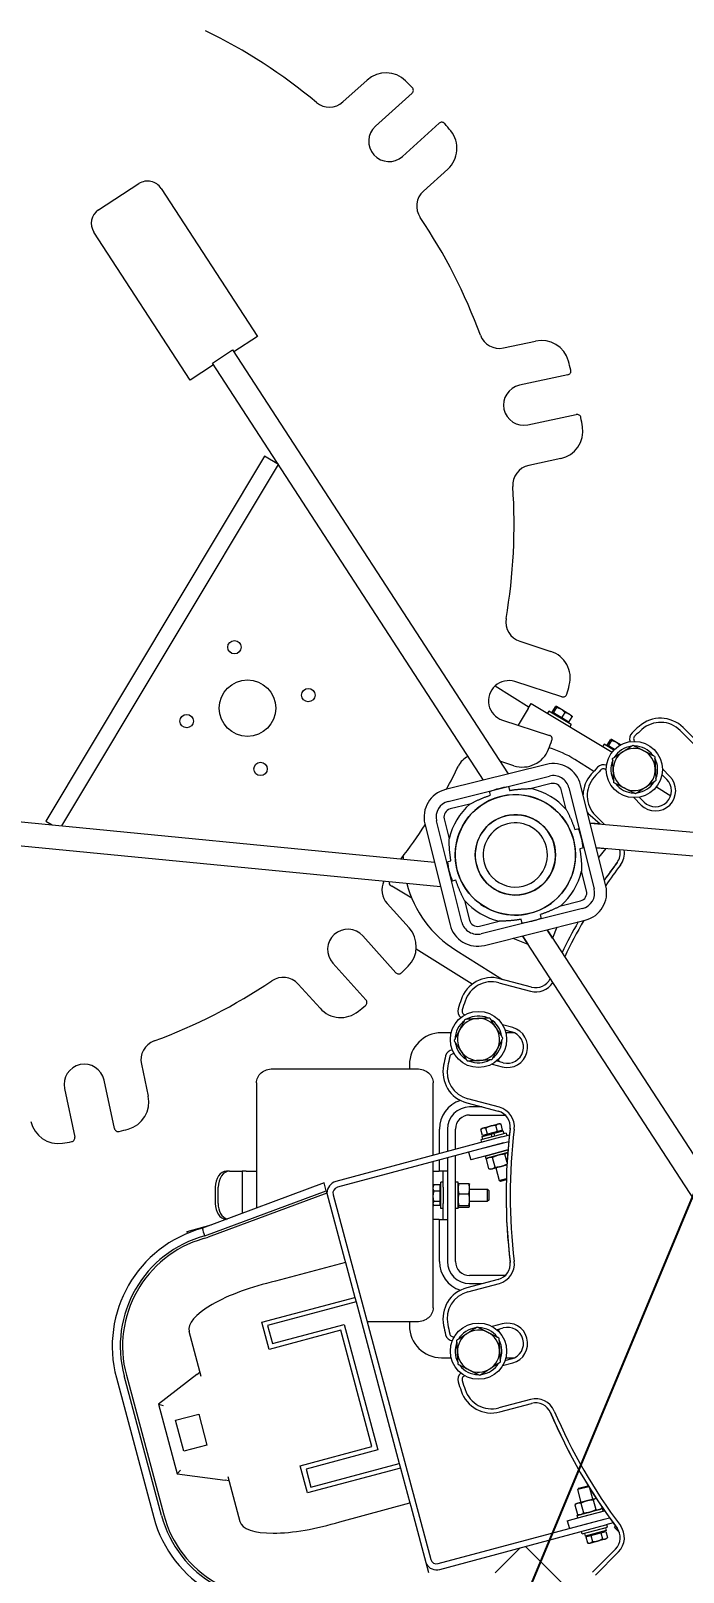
# Model space of a CAD drawing. Header units: inches. Extents: x 15 to 402, y 6 to 261.
# Drawn here: x 47.48 to 67.81, y 189.34 to 237.33 of the extents above; entities that cross this region are included whole.
import ezdxf

# ---------------------------------------------------------------- set-up
doc = ezdxf.new("R2010")
doc.units = ezdxf.units.IN
doc.header["$LTSCALE"] = 12
doc.header["$MEASUREMENT"] = 0
for name, color, linetype, lineweight in [('Dimension (ANSI)', 7, 'Continuous', 25), ('Symbol (ANSI)', 7, 'Continuous', 25), ('Visible', 7, 'Continuous', 18)]:
    doc.layers.add(name, color=color, linetype=linetype, lineweight=lineweight)
doc.styles.add('MEMCOR Medium', font='arial.ttf')
doc.dimstyles.new('Default (ANSI)', dxfattribs={"dimscale": 12, "dimtxt": 0.15, "dimasz": 0.098425, "dimexe": 0.125, "dimexo": 0.0625, "dimgap": 0.031496, "dimtad": 0, "dimtih": 1, "dimtoh": 1, "dimdec": 4, "dimrnd": 1e-08, "dimzin": 3, "dimdsep": 46, "dimlunit": 5, "dimtxsty": 'MEMCOR Medium', "dimcen": 0.09, "dimdle": 0.393701, "dimclrd": 256, "dimclre": 256, "dimclrt": 256, "dimadec": 0, "dimazin": 1, "dimtfac": 0.8, "dimtofl": 0, "dimtmove": 0, "dimatfit": 3, "dimfxl": 1, "dimfrac": 1, "dimtolj": 1, "dimtzin": 4, "dimlwd": -1, "dimlwe": -1, "dimarcsym": 0})
doc.dimstyles.new('Default (ANSI)$7', dxfattribs={"dimscale": 12, "dimtxt": 0.15, "dimasz": 0.098425, "dimexe": 0.125, "dimexo": 0.0625, "dimgap": 0.031496, "dimtad": 0, "dimtih": 1, "dimtoh": 1, "dimdec": 4, "dimrnd": 1e-08, "dimzin": 3, "dimdsep": 46, "dimlunit": 5, "dimtxsty": 'MEMCOR Medium', "dimcen": 0.09, "dimdle": 0.393701, "dimclrd": 256, "dimclre": 256, "dimclrt": 256, "dimadec": 0, "dimazin": 1, "dimtfac": 0.8, "dimtofl": 0, "dimtmove": 0, "dimatfit": 3, "dimfxl": 1, "dimfrac": 1, "dimtolj": 1, "dimtzin": 4, "dimlwd": -1, "dimlwe": -1, "dimarcsym": 0})

# ---------------------------------------------------------------- blocks, each defined once
blk = doc.blocks.new('*D25')
at = {"layer": 'Defpoints', "color": 0, "transparency": 16777216}
for p in [(86.641, 243.622), (62.578, 211.67)]:
    blk.add_point(p, dxfattribs=at)
at = {"layer": 'Dimension (ANSI)', "transparency": 16777216}
for p, q in [((91.211, 249.692), (87.351, 244.566)), ((92.799, 249.692), (91.211, 249.692))]:
    blk.add_line(p, q, dxfattribs=at)
blk.add_solid([(87.194, 244.684), (87.508, 244.447), (86.641, 243.622)], dxfattribs=at)
at = {"layer": 'Dimension (ANSI)', "transparency": 16777216, "insert": (93.177, 249.692), "char_height": 1.8, "attachment_point": 4, "style": 'MEMCOR Medium'}
blk.add_mtext('\\A1; \\fArial|b0|i0;\\H1.8000;R40 in\\P[R1016.0 mm]{\\P\\fArial|b0|i0;\\H1.8000;RADIAL CLEARANCE REQUIRED}', dxfattribs=at)

msp = doc.modelspace()

# ---------------------------------------------------------------- linework, layer by layer
at = {"layer": 'Visible'}
for p, q in [((57.20682, 235.110794), (57.96385, 235.794489)), ((59.360723, 235.385196), (58.217476, 234.352699)), ((59.061986, 233.417604), (60.205233, 234.450101)), ((60.47057, 233.018889), (59.71354, 232.335194)), ((49.59311, 231.750309), (50.850543, 232.568149)), ((49.59311, 231.750309), (50.850543, 232.568149)), ((51.542301, 232.421618), (54.541047, 227.81103)), ((51.542301, 232.421618), (54.541047, 227.81103)), ((52.445326, 226.447964), (49.446579, 231.058551)), ((52.445326, 226.447964), (49.446579, 231.058551)), ((54.541047, 227.81103), (53.807545, 227.333957)), ((54.541047, 227.81103), (53.807545, 227.333957)), ((62.210524, 227.452727), (63.20798, 227.666308)), ((53.140662, 226.983717), (53.769379, 227.392637)), ((61.586224, 213.998626), (53.140662, 226.983717)), ((53.769379, 227.392637), (62.355742, 214.191062)), ((53.178828, 226.925037), (52.445326, 226.447964)), ((53.178828, 226.925037), (52.445326, 226.447964)), ((64.213061, 226.613415), (62.706732, 226.290869)), ((62.970551, 225.058798), (64.47688, 225.381343)), ((54.767548, 224.080551), (47.951255, 212.718305)), ((48.446914, 212.572595), (55.196254, 223.823235)), ((55.196113, 223.823452), (54.767548, 224.080551)), ((63.991063, 224.009208), (62.993608, 223.795626)), ((62.714826, 218.318794), (63.685439, 218.005033)), ((61.944781, 216.93003), (63.004029, 216.268138)), ((64.029418, 216.59066), (62.563626, 217.064492)), ((62.976909, 216.22293), (62.667273, 215.706789)), ((62.976909, 216.22293), (63.073386, 216.38375)), ((63.073386, 216.38375), (65.595703, 214.870594)), ((63.623913, 216.146777), (63.582758, 216.078174)), ((64.320226, 215.729054), (63.623913, 216.146777)), ((63.72549, 216.114998), (63.824726, 216.280417)), ((63.746814, 216.102205), (63.72549, 216.114998)), ((63.743967, 216.103914), (63.731104, 216.082472)), ((63.768138, 216.089413), (63.746814, 216.102205)), ((63.768138, 216.089413), (63.867374, 216.254832)), ((63.897859, 216.011593), (63.768138, 216.089413)), ((63.856114, 216.290855), (63.852235, 216.29092)), ((63.858961, 216.289147), (63.856114, 216.290855)), ((64.010006, 216.198534), (63.858961, 216.289147)), ((64.02758, 215.933772), (63.897859, 216.011593)), ((64.248124, 216.055685), (64.010006, 216.198534)), ((64.02758, 215.933772), (64.126816, 216.099191)), ((64.244374, 215.803716), (64.34361, 215.969135)), ((64.338045, 216.001741), (64.248124, 216.055685)), ((64.338045, 216.001741), (64.339928, 215.998349)), ((62.176065, 215.865577), (63.641856, 215.391745)), ((64.135977, 215.868744), (64.02758, 215.933772)), ((64.244374, 215.803716), (64.135977, 215.868744)), ((64.225898, 215.8148), (64.213035, 215.793358)), ((64.320226, 215.729054), (64.279071, 215.660451)), ((67.713784, 215.540619), (68.43508, 214.819323)), ((68.527004, 214.911247), (67.805708, 215.632543)), ((65.338969, 215.117902), (65.297814, 215.0493)), ((65.649004, 214.93191), (65.338969, 215.117902)), ((65.440547, 215.086123), (65.539783, 215.251542)), ((65.46187, 215.073331), (65.440547, 215.086123)), ((65.459023, 215.075039), (65.44616, 215.053598)), ((65.483194, 215.060539), (65.46187, 215.073331)), ((65.483194, 215.060539), (65.58243, 215.225958)), ((65.612915, 214.982718), (65.483194, 215.060539)), ((65.57117, 215.26198), (65.567291, 215.262045)), ((65.574018, 215.260272), (65.57117, 215.26198)), ((65.725062, 215.169659), (65.574018, 215.260272)), ((65.855138, 215.091626), (65.725062, 215.169659)), ((66.298112, 215.202667), (66.297911, 215.202867)), ((62.535059, 214.44635), (62.09776, 214.587712)), ((65.021721, 214.269418), (64.43231, 214.637723)), ((65.667032, 214.950253), (65.612915, 214.982718)), ((63.542692, 214.487885), (60.399483, 213.701855)), ((60.485609, 213.336845), (63.638518, 214.125301)), ((65.406957, 214.311913), (65.407157, 214.311713)), ((67.143315, 214.173616), (67.295268, 214.021663)), ((67.387192, 214.113587), (67.156861, 214.343918)), ((61.763641, 213.656445), (61.796226, 213.526145)), ((62.360485, 213.8057), (62.39307, 213.675399)), ((63.697955, 213.88762), (63.082476, 213.733705)), ((64.161115, 213.086622), (64.007201, 213.702101)), ((64.244882, 213.761539), (65.033338, 210.608629)), ((65.395922, 210.704456), (64.609892, 213.847664)), ((66.899646, 213.939622), (66.893295, 213.942852)), ((66.971447, 213.78902), (67.416386, 213.510991)), ((61.160525, 213.253078), (60.545046, 213.099164)), ((66.265906, 213.452964), (66.496237, 213.222633)), ((66.588161, 213.314557), (66.436208, 213.46651)), ((44.052084, 212.9984), (60.05606, 211.44781)), ((47.951255, 212.718305), (48.145455, 212.601803)), ((59.759262, 212.634654), (60.545292, 209.491446)), ((60.910303, 209.577571), (60.121847, 212.730481)), ((60.359527, 212.789918), (60.513442, 212.174439)), ((64.830902, 212.963879), (65.218045, 212.633697)), ((64.906715, 212.660715), (80.595992, 211.29916)), ((65.218045, 212.633697), (64.906715, 212.660715)), ((65.342334, 212.622911), (65.069205, 212.89604)), ((60.248495, 210.678291), (43.98076, 212.2518)), ((64.564483, 212.483506), (64.434182, 212.450921)), ((64.713737, 211.886662), (64.583436, 211.854077)), ((80.531149, 210.551968), (65.099151, 211.891196)), ((65.099151, 211.891196), (65.410481, 211.864178)), ((65.174964, 211.588031), (65.410481, 211.864178)), ((59.075987, 211.542767), (59.079672, 211.54891)), ((60.441447, 211.452448), (60.571748, 211.485033)), ((64.795657, 210.549192), (64.641743, 211.164671)), ((58.694286, 210.712113), (58.724701, 210.693868)), ((59.348353, 210.319734), (58.724701, 210.693868)), ((60.590702, 210.855604), (60.721003, 210.888189)), ((60.994069, 210.252488), (61.147983, 209.637009)), ((63.994659, 210.086032), (64.610138, 210.239946)), ((58.584598, 210.156425), (59.268293, 209.399394)), ((64.669576, 210.002265), (61.516666, 209.213809)), ((63.391543, 209.682665), (63.358959, 209.812965)), ((61.457229, 209.45149), (62.072708, 209.605405)), ((61.612493, 208.851225), (64.755701, 209.637255)), ((62.794699, 209.53341), (62.762114, 209.663711)), ((63.568856, 209.340458), (72.014417, 196.355367)), ((63.73924, 209.078493), (63.568856, 209.340458)), ((63.872021, 209.416271), (63.73924, 209.078493)), ((58.859001, 208.002521), (57.826504, 209.145768)), ((62.496173, 209.072209), (62.969721, 208.886057)), ((71.385701, 195.946447), (62.799337, 209.148022)), ((62.799337, 209.148022), (62.969721, 208.886057)), ((56.891409, 208.301258), (57.923906, 207.158012)), ((61.232519, 207.645), (59.48879, 208.734603)), ((60.722875, 208.701387), (62.174499, 207.794311)), ((63.082185, 207.551097), (62.096877, 207.81511)), ((56.492693, 206.892674), (55.808998, 207.649705)), ((62.063231, 207.68954), (63.048539, 207.425527)), ((61.006198, 206.689028), (61.005925, 206.689101)), ((62.493909, 206.290397), (62.179271, 206.374704)), ((60.580294, 206.133503), (60.275434, 206.133503)), ((62.158665, 205.895966), (62.15155, 205.895588)), ((62.252691, 206.220446), (62.460262, 206.164827)), ((62.545381, 206.133503), (62.279063, 206.133503)), ((60.679813, 205.472035), (60.680086, 205.471962)), ((50.926531, 205.15272), (51.140113, 204.155264)), ((55.014934, 205.0079), (59.514934, 205.0079)), ((59.275434, 205.133503), (59.275434, 205.0079)), ((61.853159, 205.157638), (62.167797, 205.073331)), ((62.201443, 205.198901), (61.993872, 205.25452)), ((50.087219, 203.150184), (49.764674, 204.656513)), ((54.514934, 204.576143), (54.514934, 200.672935)), ((60.014934, 202.312657), (60.014934, 204.576143)), ((48.532603, 204.392693), (48.855148, 202.886364)), ((61.061601, 203.951407), (62.046909, 203.687394)), ((62.080556, 203.812964), (61.095248, 204.076977)), ((61.548275, 203.821003), (61.152934, 203.821003)), ((61.152934, 203.571003), (62.257537, 203.571003)), ((60.212934, 202.365711), (60.212934, 203.131003)), ((60.462934, 203.131003), (60.462934, 202.432698)), ((60.712934, 202.499686), (60.712934, 203.131003)), ((61.538996, 203.152742), (61.503502, 203.117249)), ((61.553429, 202.93092), (61.503502, 203.117249)), ((62.28981, 203.00503), (61.505478, 202.794869)), ((61.57536, 203.162486), (61.538996, 203.152742)), ((61.810421, 203.225471), (61.57536, 203.162486)), ((61.710136, 202.972909), (61.660209, 203.159238)), ((61.866843, 203.014899), (61.710136, 202.972909)), ((62.045482, 203.288455), (61.810421, 203.225471)), ((61.827916, 202.978582), (61.918713, 203.002911)), ((62.023551, 203.056888), (61.866843, 203.014899)), ((61.918713, 203.002911), (62.20173, 203.078745)), ((61.943042, 202.912114), (61.918713, 203.002911)), ((62.023551, 203.056888), (61.973624, 203.243217)), ((62.101905, 203.077883), (62.023551, 203.056888)), ((62.081846, 203.298199), (62.045482, 203.288455)), ((62.081846, 203.298199), (62.130331, 203.285207)), ((62.180258, 203.098878), (62.101905, 203.077883)), ((62.180258, 203.098878), (62.130331, 203.285207)), ((62.138269, 203.087627), (62.14474, 203.063475)), ((62.226059, 202.987948), (62.20173, 203.078745)), ((62.28981, 203.00503), (62.310515, 202.927756)), ((62.159831, 202.88738), (56.983973, 201.500513)), ((62.208359, 202.706269), (57.032501, 201.319402)), ((61.505478, 202.794869), (61.526184, 202.717595)), ((61.5449, 202.902748), (61.827916, 202.978582)), ((61.569229, 202.811951), (61.5449, 202.902748)), ((61.631782, 202.951914), (61.553429, 202.93092)), ((61.595418, 202.942171), (61.60189, 202.918019)), ((61.604656, 202.544507), (62.370486, 202.749711)), ((61.710136, 202.972909), (61.631782, 202.951914)), ((61.852245, 202.887785), (61.827916, 202.978582)), ((62.159831, 202.88738), (62.391182, 202.949371)), ((60.014934, 201.36067), (60.014934, 202.118543)), ((60.212934, 201.821003), (60.212934, 202.171597)), ((60.462934, 202.238584), (60.462934, 199.011003)), ((60.712934, 199.011003), (60.712934, 202.305571)), ((61.121693, 202.415098), (61.186398, 202.173616)), ((61.669361, 202.303026), (61.186398, 202.173616)), ((62.346575, 202.483967), (61.639546, 202.29452)), ((61.639546, 202.29452), (61.660252, 202.217246)), ((62.339829, 202.399338), (61.660252, 202.217246)), ((61.669361, 202.303026), (62.346618, 202.484497)), ((61.720139, 202.233292), (61.675158, 202.195549)), ((61.755229, 201.896721), (61.675158, 202.195549)), ((61.850472, 202.351555), (61.850601, 202.351072)), ((61.94707, 201.948125), (61.866999, 202.246953)), ((62.212694, 202.448612), (62.212823, 202.448129)), ((62.319014, 202.09474), (62.250682, 202.34976)), ((53.672148, 201.821003), (53.580224, 201.821003)), ((53.672148, 201.821003), (53.987861, 201.821003)), ((53.987861, 201.821003), (54.064014, 201.821003)), ((54.064014, 201.821003), (54.064014, 200.505635)), ((54.194014, 201.821003), (54.064014, 201.821003)), ((54.194014, 201.821003), (54.514934, 201.821003)), ((60.014934, 201.821003), (60.202934, 201.821003)), ((60.332934, 201.821003), (60.202934, 201.821003)), ((60.462934, 201.821003), (60.332934, 201.821003)), ((60.332934, 201.321003), (60.332934, 201.821003)), ((61.813055, 201.886525), (61.755229, 201.896721)), ((61.813055, 201.886525), (61.857572, 201.898453)), ((61.857572, 201.898453), (62.145334, 201.975559)), ((61.964223, 201.92703), (62.070508, 201.530367)), ((62.070508, 201.530367), (62.296446, 201.590907)), ((62.295286, 201.550899), (62.117466, 201.503253)), ((62.145334, 201.975559), (62.314786, 202.020963)), ((56.622124, 201.454743), (52.828741, 200.047325)), ((52.905016, 199.808973), (56.687112, 201.212203)), ((56.705673, 201.142933), (53.009011, 199.771401)), ((53.22667, 201.321003), (53.22667, 200.821003)), ((53.318594, 200.821003), (53.318594, 201.321003)), ((56.687112, 201.212203), (56.622124, 201.454743)), ((56.687112, 201.212203), (56.705673, 201.142933)), ((56.705673, 201.142933), (57.258075, 199.081341)), ((56.899919, 201.089763), (59.942307, 189.735416)), ((60.00993, 201.352003), (60.024032, 201.376427)), ((60.00993, 201.352003), (60.00993, 201.295624)), ((60.00993, 201.295624), (60.00993, 201.037096)), ((60.22793, 201.393103), (60.035028, 201.393103)), ((60.22793, 201.198146), (60.035028, 201.198146)), ((60.22793, 201.393103), (60.22793, 201.295624)), ((60.22793, 201.352003), (60.252934, 201.352003)), ((60.22793, 201.295624), (60.22793, 201.198146)), ((60.22793, 201.198146), (60.22793, 201.037096)), ((60.252934, 200.665003), (60.252934, 201.477003)), ((60.332934, 201.477003), (60.252934, 201.477003)), ((60.332934, 201.321003), (60.332934, 200.821003)), ((60.792934, 201.477003), (60.712934, 201.477003)), ((60.792934, 200.665003), (60.792934, 201.477003)), ((60.792934, 201.415003), (60.794112, 201.417529)), ((60.81775, 201.436433), (61.127119, 201.436433)), ((60.81775, 201.118878), (61.127119, 201.118878)), ((61.151934, 201.415003), (61.150756, 201.417529)), ((61.151934, 201.277656), (61.151934, 201.415003)), ((61.151934, 200.936163), (61.151934, 201.277656)), ((61.151934, 201.258503), (61.71459, 201.258503)), ((61.71459, 200.883503), (61.71459, 201.258503)), ((61.752934, 201.220163), (61.71459, 201.258503)), ((61.752934, 201.220163), (61.752934, 200.921843)), ((62.117466, 201.503253), (62.070508, 201.530367)), ((60.00993, 201.037096), (60.00993, 200.812474)), ((60.00993, 200.812474), (60.00993, 200.790003)), ((60.00993, 200.790003), (60.024032, 200.765578)), ((60.014934, 197.565862), (60.014934, 200.781336)), ((60.22793, 200.876046), (60.035028, 200.876046)), ((60.22793, 200.748903), (60.035028, 200.748903)), ((60.22793, 201.037096), (60.22793, 200.876046)), ((60.22793, 200.876046), (60.22793, 200.812474)), ((60.22793, 200.812474), (60.22793, 200.748903)), ((60.22793, 200.790003), (60.252934, 200.790003)), ((60.332934, 200.665003), (60.252934, 200.665003)), ((60.332934, 200.321003), (60.332934, 200.821003)), ((60.792934, 200.665003), (60.712934, 200.665003)), ((60.792934, 200.727003), (60.794112, 200.724476)), ((60.81775, 200.753448), (61.127119, 200.753448)), ((60.81775, 200.705573), (61.127119, 200.705573)), ((61.151934, 200.727003), (61.150756, 200.724476)), ((61.151934, 200.72951), (61.151934, 200.936163)), ((61.151934, 200.883503), (61.71459, 200.883503)), ((61.151934, 200.727003), (61.151934, 200.72951)), ((61.752934, 200.921843), (61.71459, 200.883503)), ((52.352929, 199.948253), (53.104484, 200.149631)), ((60.202934, 200.321003), (60.014934, 200.321003)), ((60.202934, 200.321003), (60.332934, 200.321003)), ((60.212934, 199.011003), (60.212934, 200.321003)), ((60.332934, 200.321003), (60.462934, 200.321003)), ((52.368557, 199.889927), (52.352929, 199.948253)), ((57.285125, 198.980389), (55.103638, 198.395861)), ((57.258075, 199.081341), (57.285125, 198.980389)), ((57.285125, 198.980389), (57.576294, 197.893732)), ((62.046909, 198.454611), (61.061601, 198.190599)), ((61.095248, 198.065028), (62.080556, 198.329041)), ((62.257537, 198.571003), (61.152934, 198.571003)), ((61.152934, 198.321003), (61.548275, 198.321003)), ((54.678517, 197.117275), (57.576294, 197.893732)), ((57.614361, 197.751665), (54.858651, 197.013275)), ((57.576294, 197.893732), (57.614361, 197.751665)), ((57.614361, 197.751665), (58.961749, 192.723142)), ((52.785883, 195.434666), (52.411129, 196.833269)), ((54.904983, 196.27209), (54.678517, 197.117275)), ((54.858651, 197.013275), (55.008984, 196.452224)), ((57.138687, 196.870609), (54.904983, 196.27209)), ((55.008984, 196.452224), (57.242687, 197.050743)), ((58.109276, 193.248322), (57.138687, 196.870609)), ((57.242687, 197.050743), (58.28941, 193.144321)), ((59.514934, 197.134106), (57.959834, 197.134106)), ((59.275434, 197.134106), (59.275434, 197.013503)), ((62.167797, 197.068675), (61.853159, 196.984368)), ((61.993872, 196.887486), (62.201443, 196.943104)), ((60.680086, 196.670044), (60.679813, 196.66997)), ((62.074683, 196.559465), (62.06871, 196.555581)), ((60.275434, 196.013503), (60.579073, 196.013503)), ((62.179271, 195.767301), (62.493909, 195.851608)), ((62.460262, 195.977178), (62.252691, 195.92156)), ((62.280284, 196.013503), (62.555606, 196.013503)), ((50.149598, 195.386082), (51.314284, 191.039416)), ((51.555765, 191.10412), (50.391079, 195.450787)), ((50.460047, 195.469266), (51.624732, 191.1226)), ((52.654189, 195.490987), (51.463708, 194.573536)), ((52.654189, 195.490987), (52.750835, 195.565468)), ((61.005925, 195.452904), (61.006198, 195.452977)), ((51.463708, 194.573536), (52.046051, 192.400203)), ((51.463708, 194.573536), (51.606017, 194.525394)), ((63.048539, 194.716478), (62.063231, 194.452466)), ((62.096877, 194.326895), (63.082185, 194.590908)), ((51.987692, 194.066889), (52.712137, 194.261004)), ((52.246511, 193.100963), (51.987692, 194.066889)), ((52.712137, 194.261004), (52.970956, 193.295078)), ((52.970956, 193.295078), (52.246511, 193.100963)), ((55.875572, 192.649803), (58.109276, 193.248322)), ((58.28941, 193.144321), (56.055706, 192.545802)), ((52.046051, 192.400203), (52.145224, 192.513049)), ((56.102039, 191.804618), (55.875572, 192.649803)), ((56.055706, 192.545802), (56.206039, 191.984752)), ((58.999816, 192.581075), (56.102039, 191.804618)), ((56.206039, 191.984752), (58.961749, 192.723142)), ((58.961749, 192.723142), (58.999816, 192.581075)), ((58.999816, 192.581075), (59.290973, 191.494464)), ((52.046051, 192.400203), (53.535763, 192.200907)), ((53.656702, 192.184728), (53.535763, 192.200907)), ((53.621653, 192.31553), (53.996408, 190.916927)), ((64.866375, 191.999667), (64.51973, 191.906784)), ((64.54684, 191.953744), (64.51973, 191.906784)), ((64.54684, 191.953744), (64.834995, 192.030955)), ((64.834995, 192.030955), (64.853744, 192.020129)), ((64.988238, 191.607177), (64.89576, 191.952309)), ((57.109485, 190.909936), (59.290973, 191.494464)), ((59.290973, 191.494464), (59.318035, 191.393466)), ((64.519365, 191.481543), (64.474848, 191.469615)), ((64.807127, 191.558649), (64.519365, 191.481543)), ((64.626016, 191.51012), (64.51973, 191.906784)), ((64.621708, 191.483275), (64.701779, 191.184448)), ((65.094888, 191.635754), (64.807127, 191.558649)), ((65.005391, 191.586083), (65.085461, 191.287255)), ((65.097284, 191.636396), (65.094888, 191.635754)), ((59.318035, 191.393466), (59.870437, 189.331874)), ((64.196463, 190.939899), (64.679426, 191.069309)), ((64.474848, 191.469615), (64.429867, 191.431872)), ((64.429867, 191.431872), (64.509938, 191.133044)), ((64.507877, 191.106801), (65.292209, 191.316962)), ((64.528582, 191.029527), (64.507877, 191.106801)), ((64.567764, 191.122848), (64.509938, 191.133044)), ((64.528582, 191.029527), (65.312914, 191.239688)), ((64.679426, 191.069309), (65.356684, 191.250779)), ((64.739796, 191.085485), (64.739637, 191.086079)), ((64.744131, 190.827827), (65.509961, 191.033031)), ((65.102019, 191.182542), (65.101859, 191.183136)), ((65.232321, 191.300915), (65.277302, 191.338659)), ((65.26502, 191.384496), (65.277302, 191.338659)), ((65.312914, 191.239688), (65.292209, 191.316962)), ((60.171947, 189.602833), (65.347805, 190.9897)), ((60.220475, 189.421722), (65.396333, 190.808589)), ((64.196463, 190.939899), (64.261138, 190.698529)), ((64.662651, 190.529177), (64.641945, 190.606451)), ((64.662651, 190.529177), (65.446983, 190.739338)), ((64.726402, 190.546259), (64.750731, 190.455462)), ((65.40756, 190.631459), (64.750731, 190.455462)), ((64.92891, 190.477319), (65.085617, 190.519309)), ((65.085617, 190.519309), (65.242325, 190.561299)), ((65.242325, 190.561299), (65.320678, 190.582293)), ((65.242325, 190.561299), (65.292251, 190.374969)), ((65.320678, 190.582293), (65.399032, 190.603288)), ((65.357042, 190.592037), (65.350571, 190.616189)), ((65.383231, 190.722256), (65.40756, 190.631459)), ((65.627641, 190.870568), (65.396333, 190.808589)), ((65.399032, 190.603288), (65.448959, 190.416959)), ((65.446983, 190.739338), (65.426277, 190.816612)), ((65.661628, 190.729343), (65.70209, 190.769805)), ((65.818986, 190.571985), (65.661628, 190.729343)), ((61.94954, 189.315352), (62.727726, 190.093538)), ((64.745154, 188.287506), (62.894449, 190.138211)), ((64.772202, 190.43533), (64.850556, 190.456324)), ((64.772202, 190.43533), (64.822129, 190.249001)), ((64.814192, 190.446581), (64.80772, 190.470733)), ((64.870615, 190.236009), (64.822129, 190.249001)), ((64.850556, 190.456324), (64.92891, 190.477319)), ((64.870615, 190.236009), (64.906979, 190.245753)), ((64.906979, 190.245753), (65.14204, 190.308737)), ((64.92891, 190.477319), (64.978836, 190.29099)), ((65.698577, 190.059185), (64.977281, 189.337889)), ((65.14204, 190.308737), (65.377101, 190.371721)), ((65.377101, 190.371721), (65.413465, 190.381465)), ((65.413465, 190.381465), (65.448959, 190.416959)), ((65.069205, 189.245966), (65.790501, 189.967261))]:
    msp.add_line(p, q, dxfattribs=at)
for centre, radius in [((62.577592, 211.669555), 40), ((53.82751, 218.1338), 0.2085), ((54.233159, 216.239212), 0.88), ((56.127702, 216.644951), 0.2085), ((52.338572, 215.833563), 0.2085), ((66.282009, 214.327815), 0.875), ((54.638763, 214.344714), 0.2085), ((62.577592, 211.669555), 1.875), ((62.577592, 211.669555), 1.25), ((61.429679, 205.923333), 0.875), ((61.429679, 196.218672), 0.875)]:
    msp.add_circle(centre, radius, dxfattribs=at)
for centre, radius, start, end in [((45.418524, 221.94472), 17.12, 50.1828008, 63.9893013), ((58.546964, 235.148828), 0.87, 45.1646417, 132.086051), ((45.418524, 221.94472), 19.49, 44.3050794, 45.1646417), ((59.280293, 235.474253), 0.12, 312.086051, 44.3050794), ((56.784565, 235.578341), 0.63, 230.1828008, 312.086051), ((58.639731, 233.885152), 0.63, 132.086051, 312.086051), ((60.285662, 234.361044), 0.12, 39.8670227, 132.086051), ((45.418524, 221.94472), 19.49, 39.0074604, 39.8670227), ((59.887456, 233.66455), 0.87, 312.086051, 39.0074604), ((51.123156, 232.149005), 0.5, 33.0401549, 123.0401549), ((51.123156, 232.149005), 0.5, 33.0401549, 123.0401549), ((60.135795, 231.867646), 0.63, 132.086051, 213.9893013), ((49.865723, 231.331165), 0.5, 123.0401549, 213.0401549), ((49.865723, 231.331165), 0.5, 123.0401549, 213.0401549), ((45.418524, 221.94472), 17.12, 20.1828008, 33.9893013), ((62.078615, 228.068762), 0.63, 200.1828008, 282.086051), ((63.390141, 226.815593), 0.87, 15.1646417, 102.086051), ((45.418524, 221.94472), 19.49, 14.3050794, 15.1646417), ((64.187935, 226.730755), 0.12, 282.086051, 14.3050794), ((62.838641, 225.674834), 0.63, 102.086051, 282.086051), ((64.502006, 225.264003), 0.12, 9.8670227, 102.086051), ((45.418524, 221.94472), 19.49, 9.0074604, 9.8670227), ((63.808902, 224.859924), 0.87, 282.086051, 9.0074604), ((63.125517, 223.179591), 0.63, 102.086051, 183.9893013), ((45.418524, 221.94472), 17.12, 350.1828008, 3.9893013), ((62.908607, 218.918251), 0.63, 170.1828008, 252.086051), ((63.417837, 217.177211), 0.87, 345.1646417, 72.086051), ((62.369845, 216.465035), 0.63, 72.086051, 252.086051), ((45.418524, 221.94472), 19.49, 344.3050794, 345.1646417), ((64.066328, 216.704842), 0.12, 252.086051, 344.3050794), ((66.382764, 215.28772), 0.25, 132.7809716, 202.2613125), ((79.538822, 201.071003), 19.62, 131.9214093, 132.7809716), ((79.538822, 201.071003), 19.49, 131.9214093, 132.7809716), ((67.098602, 214.925436), 1, 45, 131.9214093), ((67.098602, 214.925436), 0.87, 45, 131.9214093), ((45.418524, 221.94472), 19.49, 339.0074604, 339.8670227), ((62.577592, 211.669555), 3.5, 58, 72.4680867), ((63.604946, 215.277563), 0.12, 339.8670227, 72.086051), ((66.282009, 214.327815), 0.7295, 97.0992963, 148.9810136), ((66.382764, 215.28772), 0.12, 132.7809716, 225), ((66.282009, 214.327815), 0.7295, 37.0992963, 88.9810136), ((61.370666, 214.160653), 0.63, 114.6101866, 153.9893013), ((62.802661, 215.274172), 0.87, 252.086051, 339.0074604), ((63.756181, 213.634174), 0.88, 14.0401549, 104.0401549), ((66.282009, 214.327815), 0.7295, 157.0992963, 208.9810136), ((66.282009, 214.327815), 0.656, 123.0401549, 183.0401549), ((66.282009, 214.327815), 0.656, 63.0401549, 123.0401549), ((66.282009, 214.327815), 0.656, 3.0401549, 63.0401549), ((66.282009, 214.327815), 0.7295, 337.0992963, 28.9810136), ((45.418524, 221.94472), 17.12, 331.2447598, 333.9893013), ((63.759819, 213.640238), 0.5, 14.0401549, 104.0401549), ((65.684388, 213.511223), 1, 138.0785907, 177.9393448), ((65.684388, 213.511223), 0.87, 138.0785907, 225), ((79.538822, 201.071003), 19.62, 137.2190284, 138.0785907), ((79.538822, 201.071003), 19.49, 137.2190284, 138.0785907), ((65.322104, 214.22706), 0.25, 67.7386875, 137.2190284), ((65.322104, 214.22706), 0.12, 45, 137.2190284), ((66.282009, 214.327815), 0.656, 183.0401549, 243.0401549), ((66.941714, 213.66811), 0.63, 225, 45), ((66.282009, 214.327815), 0.656, 303.0401549, 3.0401549), ((60.612973, 212.848144), 0.88, 104.0401549, 194.0401549), ((62.577592, 211.669555), 2.125, 95.7168614, 112.3634484), ((62.577592, 211.669555), 2.125, 41.8248061, 76.2555037), ((63.759819, 213.640238), 0.255, 14.0401549, 104.0401549), ((66.282009, 214.327815), 0.7295, 217.0992963, 268.9810136), ((66.282009, 214.327815), 0.656, 243.0401549, 303.0401549), ((66.282009, 214.327815), 0.7295, 277.0992963, 327.8500808), ((66.941714, 213.66811), 0.5, 225, 45), ((66.282009, 214.327815), 0.7295, 327.8500808, 328.9810136), ((60.606909, 212.851782), 0.5, 104.0401549, 194.0401549), ((60.606909, 212.851782), 0.255, 104.0401549, 194.0401549), ((62.577592, 211.669555), 2.125, 131.8248061, 166.2555037), ((62.577592, 211.669555), 1.875, 14.0401549, 194.0401549), ((45.418524, 221.94472), 17.12, 322.607265, 326.9389735), ((62.577592, 211.669555), 1.25, 14.0401549, 194.0401549), ((62.577592, 211.669555), 1, 14.0401549, 194.0401549), ((65.684388, 213.511223), 1, 210.1409651, 215.539282), ((62.577592, 211.669555), 1.875, 194.0401549, 14.0401549), ((62.577592, 211.669555), 2.125, 5.7168614, 22.3634484), ((62.577592, 211.669555), 1.25, 194.0401549, 14.0401549), ((62.577592, 211.669555), 1, 194.0401549, 14.0401549), ((65.345023, 211.729267), 0.5, 323.0967498, 11.3081158), ((65.345023, 211.729267), 0.63, 323.0967498, 7.8858043), ((62.577592, 211.669555), 3.5, 180.7449194, 182.0822183), ((62.577592, 211.669555), 2.125, 185.7168614, 202.3634484), ((62.577592, 211.669555), 2.125, 311.8248061, 346.2555037), ((79.538822, 201.071003), 17.250212, 143.0490654, 145.331894), ((79.538822, 201.071003), 17.25, 143.0967498, 145.3325128), ((79.538822, 201.071003), 17.12, 143.0967498, 145.7157596), ((59.052146, 210.57868), 0.63, 154.5858744, 222.086051), ((58.74573, 210.797866), 0.1, 159.6062306, 239.0401549), ((62.577592, 211.669555), 3.5, 194.7162549, 238), ((64.542211, 210.490966), 0.88, 284.0401549, 14.0401549), ((62.577592, 211.669555), 2.125, 221.8248061, 256.2555037), ((64.548275, 210.487328), 0.255, 284.0401549, 14.0401549), ((64.548275, 210.487328), 0.5, 284.0401549, 14.0401549), ((57.358956, 208.723513), 0.63, 42.086051, 222.086051), ((58.622632, 208.81628), 0.87, 315.1646417, 42.086051), ((61.399003, 209.704936), 0.88, 194.0401549, 284.0401549), ((61.395366, 209.698872), 0.5, 194.0401549, 284.0401549), ((61.395366, 209.698872), 0.255, 194.0401549, 284.0401549), ((62.577592, 211.669555), 2.125, 275.7168614, 292.3634484), ((79.538822, 201.071003), 17.250212, 150.4370685, 154.0176719), ((79.538822, 201.071003), 17.25, 150.4363975, 154.0180949), ((79.538822, 201.071003), 17.12, 150.0205879, 154.2796446), ((55.341451, 207.22745), 0.63, 42.086051, 123.9893013), ((58.948057, 208.082951), 0.12, 222.086051, 314.3050794), ((45.418524, 221.94472), 19.49, 314.3050794, 315.1646417), ((61.838058, 206.849184), 1, 75, 161.9214093), ((63.211595, 208.03406), 0.5, 255, 334.610296), ((45.418524, 221.94472), 17.12, 290.1828008, 303.9893013), ((61.838058, 206.849184), 0.87, 75, 161.9214093), ((63.211595, 208.03406), 0.63, 255, 327.5915611), ((57.138354, 207.475788), 0.87, 222.086051, 309.0074604), ((45.418524, 221.94472), 19.49, 309.0074604, 309.8670227), ((57.834849, 207.077582), 0.12, 309.8670227, 42.086051), ((61.036983, 206.805012), 0.25, 162.7809716, 232.2613125), ((79.538822, 201.071003), 19.62, 161.9214093, 162.7809716), ((61.036983, 206.805012), 0.12, 162.7809716, 255), ((79.538822, 201.071003), 19.49, 161.9214093, 162.7809716), ((61.429679, 205.923333), 0.7295, 127.0992963, 178.9810136), ((61.429679, 205.923333), 0.656, 93.0401549, 153.0401549), ((61.429679, 205.923333), 0.7295, 67.0992963, 118.9810136), ((61.429679, 205.923333), 0.656, 33.0401549, 93.0401549), ((61.429679, 205.923333), 0.7295, 7.0992963, 58.9810136), ((51.542567, 205.28463), 0.63, 110.1828008, 192.086051), ((60.275434, 205.133503), 1, 90, 180), ((61.429679, 205.923333), 0.656, 153.0401549, 213.0401549), ((61.429679, 205.923333), 0.7295, 307.0992963, 357.8500808), ((61.429679, 205.923333), 0.656, 333.0401549, 33.0401549), ((61.429679, 205.923333), 0.7295, 357.8500808, 358.9810136), ((62.330853, 205.681864), 0.63, 255, 75), ((62.330853, 205.681864), 0.5, 255, 75), ((79.538822, 201.071003), 19.62, 167.2190284, 168.0785907), ((60.648754, 205.356124), 0.25, 97.7386875, 167.2190284), ((60.648754, 205.356124), 0.12, 75, 167.2190284), ((61.429679, 205.923333), 0.7295, 187.0992963, 238.9810136), ((61.429679, 205.923333), 0.656, 213.0401549, 273.0401549), ((61.429679, 205.923333), 0.656, 273.0401549, 333.0401549), ((49.148638, 204.524603), 0.63, 12.086051, 192.086051), ((61.32042, 204.917332), 1, 168.0785907, 255), ((61.32042, 204.917332), 0.87, 168.0785907, 255), ((79.538822, 201.071003), 19.49, 167.2190284, 168.0785907), ((61.429679, 205.923333), 0.7295, 247.0992963, 298.9810136), ((61.775434, 205.133503), 0.315, 18.4060775, 31.7890972), ((50.289397, 203.973103), 0.87, 285.1646417, 12.086051), ((61.152934, 203.131003), 0.94, 107.7418314, 180), ((61.152934, 203.131003), 0.69, 90, 180), ((61.152934, 203.131003), 0.44, 90, 180), ((61.9175, 203.204431), 0.5, 353.0967498, 75), ((61.9175, 203.204431), 0.63, 353.0967498, 75), ((48.333729, 203.554342), 0.87, 192.086051, 279.0074604), ((50.204559, 203.175309), 0.12, 192.086051, 284.3050794), ((45.418524, 221.94472), 19.49, 284.3050794, 285.1646417), ((79.538822, 201.071003), 17.250212, 173.0490654, 186.9509346), ((79.538822, 201.071003), 17.25, 173.0967498, 186.9032502), ((79.538822, 201.071003), 17.12, 173.0967498, 186.9032502), ((45.418524, 221.94472), 19.49, 279.0074604, 279.8670227), ((48.737808, 202.861239), 0.12, 279.8670227, 12.086051), ((57.08103, 201.138291), 0.375, 105, 179.5022947), ((57.08103, 201.138291), 0.1875, 105, 195), ((53.828839, 196.371932), 3.809031, 105.2220087, 195), ((53.828839, 196.371932), 3.559031, 105.0446341, 195), ((53.828839, 196.371932), 3.48763, 106.1270203, 195), ((52.269831, 201.763695), 2.125, 286.1270203, 290.355825), ((61.152934, 199.011003), 0.94, 180, 252.2581686), ((61.152934, 199.011003), 0.69, 180, 270), ((61.152934, 199.011003), 0.44, 180, 270), ((61.9175, 198.937574), 0.5, 285, 6.9032502), ((61.9175, 198.937574), 0.63, 285, 6.9032502), ((61.32042, 197.224673), 1, 105, 191.9214093), ((61.32042, 197.224673), 0.87, 105, 191.9214093), ((60.275434, 197.013503), 1, 180, 270), ((79.538822, 201.071003), 19.62, 191.9214093, 192.7809716), ((79.538822, 201.071003), 19.49, 191.9214093, 192.7809716), ((60.648754, 196.785882), 0.12, 192.7809716, 285), ((61.429679, 196.218672), 0.656, 123.0401549, 183.0401549), ((61.429679, 196.218672), 0.7295, 97.0992963, 148.9810136), ((61.429679, 196.218672), 0.656, 63.0401549, 123.0401549), ((61.429679, 196.218672), 0.7295, 37.0992963, 88.9810136), ((61.429679, 196.218672), 0.656, 3.0401549, 63.0401549), ((61.775434, 197.013503), 0.315, 327.5461705, 340.5350871), ((62.330853, 196.460141), 0.63, 285, 105), ((62.330853, 196.460141), 0.5, 285, 105), ((60.648754, 196.785882), 0.25, 192.7809716, 262.2613125), ((61.429679, 196.218672), 0.7295, 157.0992963, 208.9810136), ((61.429679, 196.218672), 0.7295, 27.8500808, 28.9810136), ((61.429679, 196.218672), 0.7295, 337.0992963, 27.8500808), ((61.429679, 196.218672), 0.656, 183.0401549, 243.0401549), ((61.429679, 196.218672), 0.7295, 277.0992963, 328.9810136), ((61.429679, 196.218672), 0.656, 303.0401549, 3.0401549), ((61.036983, 195.336993), 0.25, 127.7386875, 197.2190284), ((61.429679, 196.218672), 0.7295, 217.0992963, 268.9810136), ((61.036983, 195.336993), 0.12, 105, 197.2190284), ((61.429679, 196.218672), 0.656, 243.0401549, 303.0401549), ((79.538822, 201.071003), 19.62, 197.2190284, 198.0785907), ((61.838058, 195.292821), 1, 198.0785907, 285), ((79.538822, 201.071003), 19.49, 197.2190284, 198.0785907), ((61.838058, 195.292821), 0.87, 198.0785907, 285), ((63.211595, 194.107945), 0.63, 23.0967498, 105), ((63.211595, 194.107945), 0.5, 23.0967498, 105), ((79.538822, 201.071003), 17.12, 203.0967498, 216.9032502), ((79.538822, 201.071003), 17.250212, 203.0490654, 216.9509346), ((79.538822, 201.071003), 17.25, 203.0967498, 216.9032502), ((54.993525, 192.025265), 3.809031, 195, 284.7779913), ((54.993525, 192.025265), 3.559031, 195, 284.9553659), ((54.993525, 192.025265), 3.48763, 195, 283.8729797), ((65.345023, 190.412738), 0.5, 315, 36.9032502), ((65.345023, 190.412738), 0.63, 315, 36.9032502), ((60.123418, 189.783944), 0.375, 210.4977053, 285), ((60.123418, 189.783944), 0.1875, 195, 285)]:
    msp.add_arc(centre, radius, start, end, dxfattribs=at)
for centre, major_axis, ratio, start_param, end_param in [((53.580224, 201.321003), (0, 0.5), 0.707106781, 0, 1.570796327), ((53.672148, 201.321003), (0, 0.5), 0.707106781, 0, 1.570796327), ((53.580224, 200.821003), (0, -0.5), 0.707106781, 4.71238898, 6.246569228), ((53.672148, 200.821003), (0, -0.5), 0.707106781, 4.71238898, 6.069272165), ((54.953269, 197.514433), (2.54214, 0.681164), 0.311867359, 1.42844633, 3.141592654), ((56.538548, 191.598091), (2.54214, 0.681164), 0.311867359, 3.141592654, 4.854738977)]:
    msp.add_ellipse(centre, major_axis=major_axis, ratio=ratio, start_param=start_param, end_param=end_param, dxfattribs=at)
for points, weights in [([(63.858961, 216.289147), (63.849065, 216.295083), (63.824726, 216.280417)], [1, 1.0379548493, 1]), ([(63.867374, 216.254832), (63.868858, 216.28321), (63.858961, 216.289147)], [1, 1.0379548493, 1]), ([(64.010006, 216.198534), (63.949802, 216.23465), (63.867374, 216.254832)], [1, 1.0379548493, 1]), ([(64.126816, 216.099191), (64.07021, 216.162417), (64.010006, 216.198534)], [1, 1.0379548493, 1]), ([(64.248124, 216.055685), (64.197817, 216.085865), (64.126816, 216.099191)], [1, 1.0379548493, 1]), ([(64.34361, 215.969135), (64.298431, 216.025505), (64.248124, 216.055685)], [1, 1.0379548493, 1]), ([(64.339928, 215.998349), (64.344689, 215.989774), (64.34361, 215.969135)], [1.01530806729, 1.02732218065, 1]), ([(65.574018, 215.260272), (65.564121, 215.266209), (65.539783, 215.251542)], [1, 1.0379548493, 1]), ([(65.58243, 215.225958), (65.583914, 215.254335), (65.574018, 215.260272)], [1, 1.0379548493, 1]), ([(65.725062, 215.169659), (65.664859, 215.205776), (65.58243, 215.225958)], [1, 1.0379548493, 1]), ([(65.833729, 215.079261), (65.781215, 215.135973), (65.725062, 215.169659)], [1.00491960235, 1.03531086469, 1]), ([(65.92434, 214.877733), (66.07169, 214.97357), (66.241835, 215.084233)], [1, 1.0379548493, 1]), ([(66.241835, 215.084233), (66.422745, 214.992214), (66.579417, 214.912524)], [1, 1.0379548493, 1]), ([(65.606845, 214.671233), (65.77699, 214.781896), (65.92434, 214.877733)], [1, 1.0379548493, 1]), ([(65.626932, 214.293024), (65.61761, 214.468551), (65.606845, 214.671233)], [1, 1.0379548493, 1]), ([(66.579417, 214.912524), (66.736089, 214.832834), (66.916999, 214.740816)], [1, 1.0379548493, 1]), ([(66.916999, 214.740816), (66.927763, 214.538134), (66.937086, 214.362607)], [1, 1.0379548493, 1]), ([(65.647019, 213.914815), (65.636254, 214.117497), (65.626932, 214.293024)], [1, 1.0379548493, 1]), ([(66.937086, 214.362607), (66.946408, 214.18708), (66.957172, 213.984398)], [1, 1.0379548493, 1]), ([(65.984601, 213.743106), (65.827929, 213.822797), (65.647019, 213.914815)], [1, 1.0379548493, 1]), ([(66.322183, 213.571398), (66.141273, 213.663416), (65.984601, 213.743106)], [1, 1.0379548493, 1]), ([(66.639678, 213.777898), (66.492328, 213.682061), (66.322183, 213.571398)], [1, 1.0379548493, 1]), ([(66.957172, 213.984398), (66.787027, 213.873735), (66.639678, 213.777898)], [1, 1.0379548493, 1]), ([(60.84497, 206.220741), (60.92466, 206.377413), (61.016678, 206.558323)], [1, 1.0379548493, 1]), ([(61.016678, 206.558323), (61.21936, 206.569087), (61.394887, 206.57841)], [1, 1.0379548493, 1]), ([(61.394887, 206.57841), (61.570414, 206.587732), (61.773096, 206.598496)], [1, 1.0379548493, 1]), ([(61.773096, 206.598496), (61.883759, 206.428351), (61.979596, 206.281002)], [1, 1.0379548493, 1]), ([(60.673261, 205.883159), (60.76528, 206.064069), (60.84497, 206.220741)], [1, 1.0379548493, 1]), ([(60.879761, 205.565664), (60.783924, 205.713014), (60.673261, 205.883159)], [1, 1.0379548493, 1]), ([(61.979596, 206.281002), (62.075433, 206.133652), (62.186096, 205.963507)], [1, 1.0379548493, 1]), ([(62.186096, 205.963507), (62.094078, 205.782597), (62.014387, 205.625925)], [1, 1.0379548493, 1]), ([(61.086261, 205.248169), (60.975598, 205.418314), (60.879761, 205.565664)], [1, 1.0379548493, 1]), ([(62.014387, 205.625925), (61.934697, 205.469253), (61.842679, 205.288343)], [1, 1.0379548493, 1]), ([(61.46447, 205.268256), (61.288943, 205.258934), (61.086261, 205.248169)], [1, 1.0379548493, 1]), ([(61.842679, 205.288343), (61.639997, 205.277578), (61.46447, 205.268256)], [1, 1.0379548493, 1]), ([(61.57536, 203.162486), (61.538996, 203.152742), (61.503502, 203.117249)], [1, 1.0379548493, 1]), ([(61.660209, 203.159238), (61.611724, 203.17223), (61.57536, 203.162486)], [1, 1.0379548493, 1]), ([(61.810421, 203.225471), (61.737693, 203.205983), (61.660209, 203.159238)], [1, 1.0379548493, 1]), ([(61.973624, 203.243217), (61.883149, 203.244958), (61.810421, 203.225471)], [1, 1.0379548493, 1]), ([(62.045482, 203.288455), (62.009118, 203.278711), (61.973624, 203.243217)], [1, 1.0379548493, 1]), ([(62.130331, 203.285207), (62.081846, 203.298199), (62.045482, 203.288455)], [1, 1.0379548493, 1]), ([(61.764656, 202.245221), (61.720139, 202.233292), (61.675158, 202.195549)], [1, 1.0379548493, 1]), ([(61.866999, 202.246953), (61.809173, 202.257149), (61.764656, 202.245221)], [1, 1.0379548493, 1]), ([(62.052418, 202.322326), (61.963384, 202.29847), (61.866999, 202.246953)], [1, 1.0379548493, 1]), ([(62.250682, 202.34976), (62.141451, 202.346183), (62.052418, 202.322326)], [1, 1.0379548493, 1]), ([(62.145334, 201.975559), (62.227969, 201.997701), (62.316027, 202.043192)], [1, 1.03513152982, 1.00522660659]), ([(62.339829, 202.399337), (62.295498, 202.387365), (62.250682, 202.34976)], [1.00028680497, 1.03781090087, 1]), ([(61.755229, 201.896721), (61.813055, 201.886525), (61.857572, 201.898453)], [1, 1.0379548493, 1]), ([(61.857572, 201.898453), (61.902089, 201.910382), (61.94707, 201.948125)], [1, 1.0379548493, 1]), ([(61.94707, 201.948125), (62.0563, 201.951702), (62.145334, 201.975559)], [1, 1.0379548493, 1]), ([(60.035028, 201.393103), (60.00993, 201.340864), (60.00993, 201.295624)], [1, 1.0379548493, 1]), ([(60.00993, 201.295624), (60.00993, 201.250384), (60.035028, 201.198146)], [1, 1.0379548493, 1]), ([(60.035028, 201.198146), (60.00993, 201.111839), (60.00993, 201.037096)], [1, 1.0379548493, 1]), ([(60.024032, 201.376427), (60.0287, 201.384513), (60.035028, 201.393103)], [1.01404827066, 1.0093056798, 1]), ([(60.81775, 201.436433), (60.792934, 201.351344), (60.792934, 201.277656)], [1, 1.0379548493, 1]), ([(60.792934, 201.277656), (60.792934, 201.203967), (60.81775, 201.118878)], [1, 1.0379548493, 1]), ([(60.81775, 201.118878), (60.792934, 201.020962), (60.792934, 200.936163)], [1, 1.0379548493, 1]), ([(60.794112, 201.417529), (60.798219, 201.426337), (60.81775, 201.436433)], [1.01299575644, 1.02963184429, 1]), ([(61.151934, 201.277656), (61.151934, 201.351344), (61.127119, 201.436433)], [1, 1.0379548493, 1]), ([(61.127119, 201.436433), (61.146649, 201.426337), (61.150756, 201.417529)], [1, 1.02963184429, 1.01299575644]), ([(61.127119, 201.118878), (61.151934, 201.203967), (61.151934, 201.277656)], [1, 1.0379548493, 1]), ([(61.151934, 200.936163), (61.151934, 201.020962), (61.127119, 201.118878)], [1, 1.0379548493, 1]), ([(60.00993, 201.037096), (60.00993, 200.962352), (60.035028, 200.876046)], [1, 1.0379548493, 1]), ([(60.035028, 200.876046), (60.00993, 200.841978), (60.00993, 200.812474)], [1, 1.0379548493, 1]), ([(60.00993, 200.812474), (60.00993, 200.78297), (60.035028, 200.748903)], [1, 1.0379548493, 1]), ([(60.792934, 200.936163), (60.792934, 200.851365), (60.81775, 200.753448)], [1, 1.0379548493, 1]), ([(60.81775, 200.753448), (60.792934, 200.74062), (60.792934, 200.72951)], [1, 1.0379548493, 1]), ([(60.792934, 200.72951), (60.792934, 200.718401), (60.81775, 200.705573)], [1, 1.0379548493, 1]), ([(61.127119, 200.753448), (61.151934, 200.851365), (61.151934, 200.936163)], [1, 1.0379548493, 1]), ([(61.151934, 200.72951), (61.151934, 200.74062), (61.127119, 200.753448)], [1, 1.0379548493, 1]), ([(61.127119, 200.705573), (61.151934, 200.718401), (61.151934, 200.72951)], [1, 1.0379548493, 1]), ([(60.754515, 196.56209), (60.92466, 196.672753), (61.07201, 196.76859)], [1, 1.0379548493, 1]), ([(61.07201, 196.76859), (61.21936, 196.864427), (61.389505, 196.97509)], [1, 1.0379548493, 1]), ([(61.389505, 196.97509), (61.570414, 196.883072), (61.727087, 196.803381)], [1, 1.0379548493, 1]), ([(61.727087, 196.803381), (61.883759, 196.723691), (62.064668, 196.631673)], [1, 1.0379548493, 1]), ([(60.774602, 196.183881), (60.76528, 196.359408), (60.754515, 196.56209)], [1, 1.0379548493, 1]), ([(62.064668, 196.631673), (62.075433, 196.428991), (62.084755, 196.253464)], [1, 1.0379548493, 1]), ([(60.794689, 195.805672), (60.783924, 196.008354), (60.774602, 196.183881)], [1, 1.0379548493, 1]), ([(61.132271, 195.633964), (60.975598, 195.713654), (60.794689, 195.805672)], [1, 1.0379548493, 1]), ([(62.104842, 195.875255), (61.934697, 195.764592), (61.787347, 195.668755)], [1, 1.0379548493, 1]), ([(62.084755, 196.253464), (62.094078, 196.077937), (62.104842, 195.875255)], [1, 1.0379548493, 1]), ([(61.469852, 195.462255), (61.288943, 195.554273), (61.132271, 195.633964)], [1, 1.0379548493, 1]), ([(61.787347, 195.668755), (61.639997, 195.572918), (61.469852, 195.462255)], [1, 1.0379548493, 1]), ([(64.519365, 191.481543), (64.474848, 191.469615), (64.429867, 191.431872)], [1, 1.0379548493, 1]), ([(64.621708, 191.483275), (64.563882, 191.493472), (64.519365, 191.481543)], [1, 1.0379548493, 1]), ([(64.807127, 191.558649), (64.718093, 191.534792), (64.621708, 191.483275)], [1, 1.0379548493, 1]), ([(65.005391, 191.586083), (64.896161, 191.582505), (64.807127, 191.558649)], [1, 1.0379548493, 1]), ([(65.094888, 191.635754), (65.050372, 191.623826), (65.005391, 191.586083)], [1, 1.0379548493, 1]), ([(65.097293, 191.636381), (65.096089, 191.636076), (65.094888, 191.635754)], [1.0019223069, 1.0009868101, 1]), ([(64.509938, 191.133044), (64.567764, 191.122848), (64.612281, 191.134776)], [1, 1.0379548493, 1]), ([(64.612281, 191.134776), (64.656798, 191.146704), (64.701779, 191.184448)], [1, 1.0379548493, 1]), ([(64.701779, 191.184448), (64.811009, 191.188025), (64.900043, 191.211882)], [1, 1.0379548493, 1]), ([(64.900043, 191.211882), (64.989077, 191.235738), (65.085461, 191.287255)], [1, 1.0379548493, 1]), ([(65.085461, 191.287255), (65.143288, 191.277059), (65.187804, 191.288987)], [1, 1.0379548493, 1]), ([(65.187804, 191.288987), (65.232321, 191.300915), (65.277302, 191.338659)], [1, 1.0379548493, 1]), ([(64.822129, 190.249001), (64.870615, 190.236009), (64.906979, 190.245753)], [1, 1.0379548493, 1]), ([(64.906979, 190.245753), (64.943343, 190.255496), (64.978836, 190.29099)], [1, 1.0379548493, 1]), ([(64.978836, 190.29099), (65.069312, 190.28925), (65.14204, 190.308737)], [1, 1.0379548493, 1]), ([(65.14204, 190.308737), (65.214768, 190.328225), (65.292251, 190.374969)], [1, 1.0379548493, 1]), ([(65.292251, 190.374969), (65.340737, 190.361978), (65.377101, 190.371721)], [1, 1.0379548493, 1]), ([(65.377101, 190.371721), (65.413465, 190.381465), (65.448959, 190.416959)], [1, 1.0379548493, 1])]:
    msp.add_rational_spline(points, weights, degree=2, dxfattribs=at)
for points, degree in [([(62.39307, 213.675399), (62.73071, 213.732798), (63.082476, 213.733705)], 2), ([(61.160525, 213.253078), (61.471312, 213.417857), (61.796226, 213.526145)], 2), ([(64.161115, 213.086622), (64.325894, 212.775835), (64.434182, 212.450921)], 2), ([(60.571748, 211.485033), (60.514349, 211.822673), (60.513442, 212.174439)], 2), ([(64.583436, 211.854077), (64.640835, 211.516437), (64.641743, 211.164671)], 2), ([(60.994069, 210.252488), (60.82929, 210.563275), (60.721003, 210.888189)], 2), ([(63.994659, 210.086032), (63.683872, 209.921253), (63.358959, 209.812965)], 2), ([(62.762114, 209.663711), (62.424475, 209.606312), (62.072708, 209.605405)], 2), ([(52.905016, 199.808973), (52.879662, 199.888416), (52.854217, 199.967924), (52.828741, 200.047325)], 3)]:
    msp.add_open_spline(points, degree=degree, dxfattribs=at)
for points, knots in [([(54.514934, 204.576143), (54.514934, 204.631423), (54.527451, 204.68997), (54.578458, 204.796891), (54.616949, 204.845288), (54.705771, 204.921318), (54.761993, 204.954031), (54.885184, 204.99731), (54.952151, 205.0079), (55.014934, 205.0079)], [5.751172896, 5.751172896, 5.751172896, 5.751172896, 6.230027309, 6.230027309, 6.708881722, 6.708881722, 7.187288544, 7.187288544, 7.665695365, 7.665695365, 7.665695365, 7.665695365]), ([(59.514934, 205.0079), (59.577717, 205.0079), (59.644685, 204.99731), (59.767875, 204.954031), (59.824097, 204.921318), (59.912919, 204.845288), (59.951411, 204.796891), (60.002417, 204.68997), (60.014934, 204.631423), (60.014934, 204.576143)], [7.665695365, 7.665695365, 7.665695365, 7.665695365, 8.144102187, 8.144102187, 8.622509008, 8.622509008, 9.101363421, 9.101363421, 9.580217834, 9.580217834, 9.580217834, 9.580217834]), ([(60.014934, 197.565862), (60.014934, 197.510582), (60.002417, 197.452035), (59.951411, 197.345114), (59.912919, 197.296718), (59.824097, 197.220688), (59.767875, 197.187974), (59.644685, 197.144695), (59.577717, 197.134106), (59.514934, 197.134106)], [1.918325214, 1.918325214, 1.918325214, 1.918325214, 2.397179627, 2.397179627, 2.876034039, 2.876034039, 3.354440861, 3.354440861, 3.832847683, 3.832847683, 3.832847683, 3.832847683])]:
    msp.add_open_spline(points, degree=3, knots=knots, dxfattribs=at)

# ---------------------------------------------------------------- dimensions: what is measured, and where the dimension line sits
at = {"layer": 'Dimension (ANSI)'}
dim = msp.add_radius_dim(center=(62.577592, 211.669555), mpoint=(86.640591, 243.622209), text=' \\fArial|b0|i0;\\H1.8000;<> in\\X[R1016.0 mm]{\\P\\fArial|b0|i0;\\H1.8000;RADIAL CLEARANCE REQUIRED}', dimstyle='Default (ANSI)', override={"dimgap": 0.031496, "dimdec": 4, "dimlfac": 1, "dimpost": '', "dimcen": 0, "dimtol": 0, "dimlim": 0, "dimtp": 0, "dimtm": 0, "dimtdec": 2}, dxfattribs=at)
dim.commit()
dim.dimension.update_dxf_attribs({"geometry": '*D25', "text_midpoint": (112.573403, 249.691614), "dimtype": 164})

# ---------------------------------------------------------------- leaders
at = {"layer": 'Symbol (ANSI)', "annotation_type": 0, "has_hookline": 1, "hookline_direction": 1, "text_width": 33.895499}
msp.add_leader([(69.981751, 205.573127), (55.056734, 169.728143), (53.875632, 169.728143)], dimstyle='Default (ANSI)$7', override={"dimtad": 0}, dxfattribs=at)

doc.saveas('drawing.dxf')
